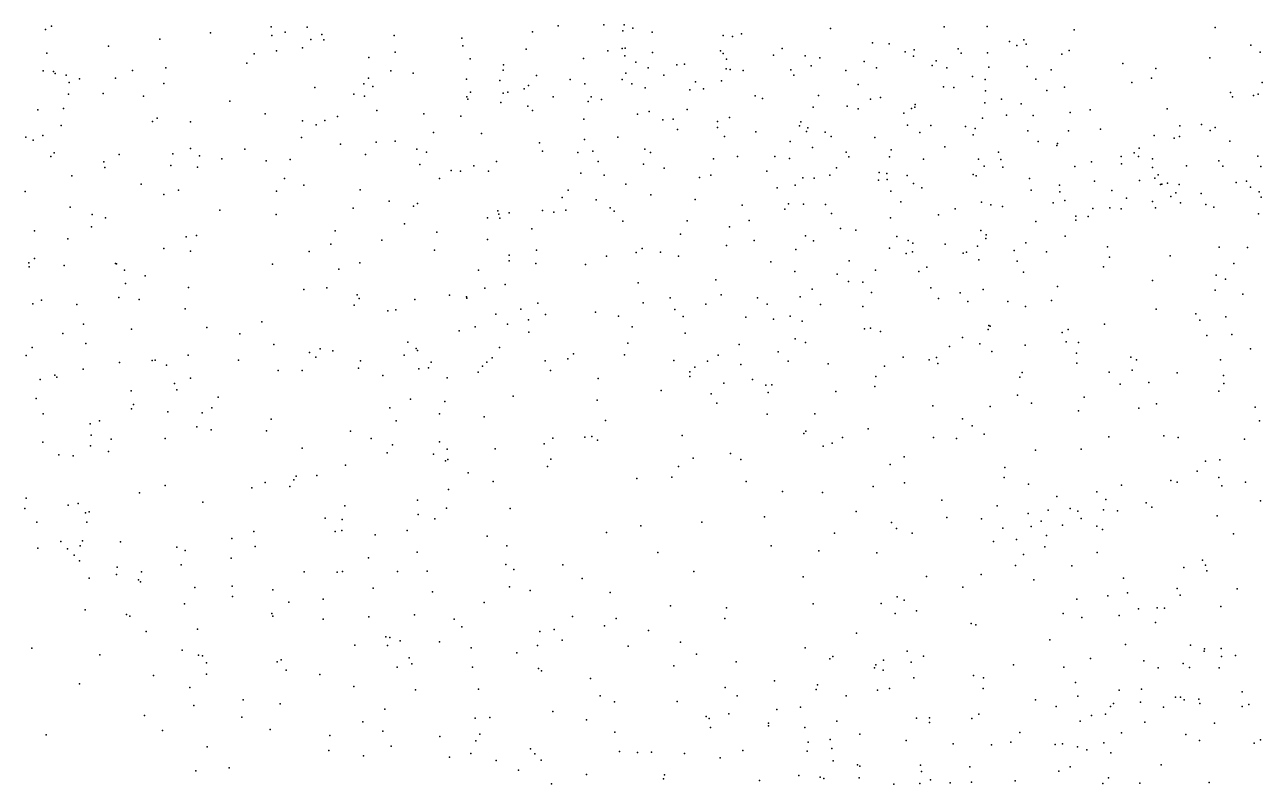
# Model space of a CAD drawing. Header units: metres. Extents: x -25 to 25, y -27.7 to 27.8.
# Drawn here: x 5.159 to 7.981, y -8.661 to -6.93 of the extents above; entities that cross this region are included whole.
import ezdxf

# ---------------------------------------------------------------- set-up
doc = ezdxf.new("R2010")
doc.units = ezdxf.units.M

msp = doc.modelspace()

# ---------------------------------------------------------------- linework, layer by layer
for p in [(5.2061, -6.9409, 20.0615), (5.2202, -6.9332, 12.7688), (5.7206, -6.935, -1.3238), (5.8033, -6.9357, 19.9783), (6.3751, -6.9328, 19.3378), (6.4793, -6.93, 1.0338), (6.5256, -6.9302, 9.2628), (6.5459, -6.9377, 15.5192), (6.9965, -6.9389, 1.6774), (7.2555, -6.9344, 0.4642), (7.3534, -6.934, 10.57), (7.5524, -6.9414, 18.7728), (7.8735, -6.9363, 2.1434), (5.467, -6.9625, -14.1148), (5.5823, -6.9483, 20.0807), (5.7221, -6.9546, -16.1981), (5.7526, -6.9467, 1.6419), (5.8112, -6.9639, -14.5664), (5.8363, -6.9522, 9.7744), (5.8412, -6.9647, 10.4238), (6.0013, -6.9546, 14.7193), (6.1554, -6.9606, -1.3895), (6.3165, -6.9465, 1.5597), (6.523, -6.9435, 1.5494), (6.5894, -6.947, 18.4836), (6.7517, -6.9543, 18.4305), (6.7728, -6.9569, 10.0642), (6.7932, -6.951, 15.9416), (7.4047, -6.9683, 7.8346), (7.4375, -6.9644, -15.3501), (5.2091, -6.9946, 7.9853), (5.3503, -6.9787, 7.8889), (5.6822, -6.9965, -19.796), (5.7329, -6.9895, 9.9001), (5.7921, -6.9827, 2.3862), (6.004, -6.9928, 9.6254), (6.1583, -6.9783, 15.1849), (6.3026, -6.9859, 10.9478), (6.489, -6.9893, -20.2947), (6.5213, -6.984, 18.8805), (6.5284, -6.9831, 18.6706), (6.5902, -6.9936, 14.7553), (6.7458, -6.9896, 1.0541), (6.7514, -6.9956, -5.5374), (6.886, -6.9841, 11.44), (7.0922, -6.9715, -0.5254), (7.1302, -6.9732, 10.4498), (7.1664, -6.9915, -2.0227), (7.1869, -6.9872, -16.1401), (7.2875, -6.9848, 7.3995), (7.2947, -6.9951, 11.5122), (7.3541, -6.9943, 15.0771), (7.4213, -6.9776, -15.7887), (7.4427, -6.9741, -13.9072), (7.5238, -6.9969, -16.2828), (7.5408, -6.989, 1.9491), (7.955, -6.9767, 19.1883), (7.9761, -6.9922, 7.143), (5.6654, -7.0178, 10.0559), (5.9437, -7.0046, 1.9508), (6.1746, -7.0078, 1.4053), (6.2504, -7.0214, 9.4749), (6.4328, -7.0066, 11.1038), (6.5275, -7.0006, 19.0516), (6.5525, -7.0152, -1.2388), (6.6459, -7.021, -1.9261), (6.6633, -7.02, 9.8556), (6.7594, -7.0082, 1.6014), (6.8668, -6.9997, -20.5622), (6.939, -7.0005, -0.7669), (6.952, -7.0237, 16.1315), (6.9723, -7.0053, -5.7071), (7.0732, -7.0136, 11.5371), (7.186, -7.0016, -0.3188), (7.2281, -7.0227, 0.778), (7.2374, -7.0125, -13.9808), (7.4452, -7.0249, -5.6151), (7.6633, -7.0186, -0.3612), (7.8617, -7.0055, -2.3997), (5.2008, -7.0352, 13.0825), (5.2247, -7.0368, -5.7999), (5.2281, -7.0409, 7.3091), (5.2537, -7.0449, 2.4505), (5.2842, -7.0531, 1.7228), (5.366, -7.0516, 7.4416), (5.4049, -7.0344, -16.4481), (5.4804, -7.0283, 1.7237), (5.9427, -7.0516, 14.984), (5.9939, -7.0353, -1.4772), (6.0444, -7.0404, 19.916), (6.1664, -7.054, -5.5702), (6.2501, -7.0334, -1.4927), (6.326, -7.0454, -15.9764), (6.5216, -7.0549, -1.5123), (6.5296, -7.0402, 11.2341), (6.5806, -7.028, -2.0862), (6.6167, -7.0446, 9.6102), (6.7585, -7.0305, 14.8651), (6.7676, -7.0319, 10.2903), (6.797, -7.0342, -0.9825), (6.9058, -7.0331, -14.7755), (6.9128, -7.0452, -16.1869), (7.0316, -7.0339, 0.9877), (7.1014, -7.0285, 7.5811), (7.2621, -7.0282, -5.7428), (7.32, -7.0483, 0.0785), (7.3491, -7.0546, 1.8994), (7.3574, -7.027, 10.8041), (7.4643, -7.0542, -0.4244), (7.4994, -7.0324, 16.2452), (7.7282, -7.0514, 7.2766), (7.7384, -7.0298, 2.0841), (5.2603, -7.062, 20.2239), (5.4765, -7.0642, 20.2433), (5.8204, -7.0731, -1.4752), (5.9325, -7.0644, 1.7399), (5.9531, -7.0711, 10.5211), (6.2421, -7.0567, -15.3456), (6.2976, -7.0761, -20.2446), (6.3074, -7.0682, 1.3494), (6.4025, -7.0551, -2.0317), (6.4361, -7.0648, 19.4795), (6.5433, -7.0645, 9.4225), (6.5736, -7.074, 19.244), (6.6759, -7.0787, -14.7058), (6.6888, -7.0598, -1.6776), (6.7069, -7.0762, -16.1527), (6.7482, -7.0575, 11.4244), (7.0592, -7.0664, 10.5632), (7.2543, -7.0714, -16.5991), (7.2777, -7.0732, -0.2093), (7.3501, -7.0808, 10.9826), (7.4894, -7.0802, -16.6101), (7.5302, -7.0725, 7.7253), (7.6836, -7.0616, 16.2278), (7.981, -7.0618, 2.3088), (5.2589, -7.0886, -1.2327), (5.3376, -7.0869, -19.4608), (5.4299, -7.093, 7.6228), (5.6268, -7.1041, -1.4273), (5.9091, -7.088, 2.2322), (5.9337, -7.0929, 14.7614), (6.1674, -7.0943, 14.6228), (6.1696, -7.0994, -14.6851), (6.1758, -7.0834, -1.6763), (6.2445, -7.1072, -16.229), (6.2502, -7.0861, -1.8449), (6.261, -7.0837, 1.5164), (6.3641, -7.0941, -15.0785), (6.444, -7.1049, -5.635), (6.4508, -7.0942, -14.7696), (6.474, -7.1007, -16.2974), (6.8243, -7.0923, 10.5047), (6.8416, -7.0982, 16.0034), (6.9691, -7.0914, -0.9363), (7.0877, -7.0994, -0.6738), (7.1107, -7.0961, 1.8393), (7.3481, -7.1077, 7.7769), (7.3864, -7.1, 0.224), (7.4314, -7.1105, -2.1119), (7.9087, -7.0844, -1.2863), (7.913, -7.0942, 15.1076), (7.9611, -7.0912, -1.5965), (7.972, -7.0881, -1.1177), (5.189, -7.1239, -16.7408), (5.2471, -7.1207, -13.849), (5.7071, -7.133, 1.8061), (5.8721, -7.1389, -14.4154), (5.9622, -7.1252, -6.0713), (6.0687, -7.133, -20.162), (6.1531, -7.1384, -5.8761), (6.3062, -7.1154, 19.709), (6.3168, -7.1251, 15.3938), (6.5563, -7.1342, 10.17), (6.5832, -7.128, -5.7915), (6.6699, -7.1229, 19.0879), (6.9566, -7.1178, -1.8007), (7.0344, -7.1159, -16.5654), (7.0596, -7.1219, -5.9981), (7.1634, -7.1318, 10.6978), (7.1813, -7.1212, 18.4888), (7.189, -7.1175, -15.1387), (7.1898, -7.1117, -0.4865), (7.3976, -7.136, 11.3651), (7.4584, -7.1366, 15.155), (7.5429, -7.1303, 0.4391), (7.5888, -7.1243, 0.6264), (7.7641, -7.1214, -16.6464), (5.2422, -7.1598, 12.9468), (5.45, -7.1509, -1.3942), (5.4607, -7.1431, 1.8428), (5.5372, -7.1516, -19.6616), (5.7924, -7.1487, 2.4815), (5.8233, -7.158, 20.235), (5.8436, -7.1483, 10.3899), (6.434, -7.1451, -15.7641), (6.6139, -7.1465, 10.3753), (6.6378, -7.1451, -2.4067), (6.7387, -7.1643, -6.0606), (6.7388, -7.1502, -20.4607), (6.7663, -7.1415, 18.8249), (6.9255, -7.1603, -0.9609), (6.9288, -7.1514, -14.1285), (6.9451, -7.1653, -15.0299), (7.1723, -7.1592, 1.0586), (7.2251, -7.1599, 11.663), (7.3046, -7.162, 15.1275), (7.3266, -7.1668, 11.1266), (7.343, -7.1429, 18.6304), (7.7927, -7.1605, -1.157), (7.8428, -7.1571, 7.5896), (7.8734, -7.164, 2.2498), (5.1615, -7.1861, 20.3172), (5.1783, -7.1928, 7.2272), (5.2002, -7.1822, 1.9242), (5.7899, -7.1868, -1.5978), (6.004, -7.1952, 2.1357), (6.0909, -7.1757, 10.7058), (6.2006, -7.178, 10.8645), (6.4354, -7.1917, -15.4486), (6.5118, -7.1864, 9.8063), (6.6475, -7.169, -16.4622), (6.7549, -7.1851, 1.7449), (6.8258, -7.174, 14.9335), (6.9041, -7.1958, -20.9211), (6.9415, -7.1733, -2.3828), (6.9839, -7.1749, 15.0095), (6.9977, -7.1846, -1.3143), (7.0977, -7.1872, -2.1932), (7.2004, -7.1753, -15.5024), (7.3219, -7.1812, 16.109), (7.4462, -7.1717, 7.3655), (7.4697, -7.1958, 0.9639), (7.5394, -7.1722, 2.0551), (7.6122, -7.1681, -16.8019), (7.7349, -7.1826, 19.0715), (7.7805, -7.1888, 0.7516), (7.7925, -7.1851, -13.8482), (7.8621, -7.1711, 16.1094), (7.9071, -7.1957, -16.8218), (5.2259, -7.2223, -1.363), (5.4968, -7.2243, -14.1002), (5.537, -7.2119, 2.4349), (5.6605, -7.2138, -16.4282), (5.879, -7.2024, 9.811), (5.9606, -7.1977, -1.723), (6.0532, -7.2137, 14.6924), (6.0755, -7.2202, -2.0144), (6.333, -7.1994, -14.5615), (6.3399, -7.2182, 11.0831), (6.4202, -7.2215, 15.6014), (6.4548, -7.2179, 14.7361), (6.5732, -7.2136, -15.1941), (6.5861, -7.2213, 15.9062), (6.9554, -7.2099, -15.8164), (7.0325, -7.2203, 1.1843), (7.1344, -7.2154, 1.9567), (7.2575, -7.2086, 7.4081), (7.3796, -7.2204, -13.8986), (7.5128, -7.2056, 18.8414), (7.514, -7.2008, -21.5894), (7.6886, -7.2218, 0.3425), (7.7005, -7.2112, -1.2921), (5.2185, -7.2304, 12.6708), (5.3395, -7.2422, 2.2976), (5.374, -7.2256, 1.945), (5.4919, -7.251, 7.5064), (5.5578, -7.2287, 20.3982), (5.6084, -7.2353, 1.9135), (5.7099, -7.2405, 10.0737), (5.7642, -7.2372, -6.1821), (5.936, -7.2256, 15.0504), (6.0596, -7.2484, 9.6926), (6.1828, -7.2515, -6.0817), (6.2348, -7.242, -2.2806), (6.4665, -7.2416, -6.0328), (6.5698, -7.2476, -2.5181), (6.73, -7.236, 1.281), (6.7842, -7.2303, 19.1402), (6.8697, -7.2304, -1.324), (6.9026, -7.2351, 11.6653), (7.0384, -7.2311, 10.77), (7.1306, -7.2313, -1.8041), (7.2083, -7.2364, -0.6972), (7.3341, -7.2363, -1.8538), (7.3468, -7.2522, -21.4717), (7.3848, -7.237, -0.4509), (7.5916, -7.2428, 0.1546), (7.6595, -7.2305, 15.2266), (7.66, -7.2467, -1.5352), (7.6989, -7.2306, 0.9414), (7.7306, -7.2356, -0.9787), (7.8084, -7.2513, 15.9674), (7.8823, -7.24, -1.927), (7.8912, -7.2523, -0.4815), (7.971, -7.2299, -0.7323), (5.2666, -7.2745, 20.41), (5.3415, -7.2554, 2.1299), (5.5526, -7.2549, -1.5456), (5.7513, -7.2804, 20.3766), (6.1046, -7.2804, -2.163), (6.1317, -7.2626, 20.0559), (6.1529, -7.2641, 15.3205), (6.2166, -7.2636, 14.682), (6.427, -7.2686, 9.6764), (6.4804, -7.2731, 10.3964), (6.6174, -7.2569, 10.5767), (6.6977, -7.2779, -14.2582), (6.7234, -7.2727, -15.6888), (6.8514, -7.2638, -15.2548), (6.9337, -7.2792, -1.1542), (6.9595, -7.28, -15.5619), (6.9952, -7.273, 18.7727), (7.0103, -7.2562, -1.5585), (7.1072, -7.2667, -1.5038), (7.1246, -7.269, -13.9663), (7.1715, -7.274, 10.8907), (7.3215, -7.2711, -0.6695), (7.3287, -7.2742, 11.6166), (7.3893, -7.255, -16.748), (7.4504, -7.2805, -5.7852), (7.5538, -7.2535, -0.4795), (7.7308, -7.2555, -0.7698), (7.7361, -7.28, 7.5746), (7.7433, -7.2725, -0.3602), (7.9778, -7.2531, -2.0639), (5.4241, -7.2936, 7.6814), (5.5093, -7.3069, 2.2973), (5.7952, -7.2955, 10.2718), (5.9241, -7.3067, -1.9272), (6.398, -7.3073, 9.8809), (6.5294, -7.2936, 19.6625), (6.8748, -7.3016, 15.99), (6.9161, -7.296, -2.5241), (7.1062, -7.2844, -2.3879), (7.1257, -7.2824, 18.6545), (7.1858, -7.292, 11.7653), (7.2046, -7.3019, 15.9817), (7.4543, -7.3072, 1.1441), (7.5183, -7.2956, -0.8006), (7.5985, -7.2863, -1.0879), (7.6378, -7.3079, 2.1832), (7.7011, -7.2847, -1.8288), (7.7492, -7.2943, -17.0092), (7.7521, -7.2931, -0.1832), (7.7647, -7.2911, 7.3118), (7.7914, -7.2943, 15.4168), (7.9212, -7.2899, -0.4819), (7.9452, -7.2862, -21.7951), (7.954, -7.3005, 15.7656), (5.1599, -7.3104, 13.1846), (5.4765, -7.3166, 7.3584), (5.7333, -7.3095, -1.7038), (5.9899, -7.3318, 2.5051), (6.3848, -7.324, 10.2705), (6.4619, -7.3289, 15.8648), (6.5869, -7.3176, 1.8388), (6.6879, -7.3281, 11.5603), (7.1337, -7.3091, -21.3123), (7.1567, -7.3337, -1.6146), (7.3411, -7.3342, -1.8053), (7.5041, -7.3358, 15.3544), (7.5196, -7.3108, 15.8986), (7.5308, -7.3303, 7.4071), (7.6711, -7.3257, 18.9986), (7.7308, -7.3331, 15.5676), (7.7726, -7.3215, -14.0137), (7.7843, -7.3131, 15.7529), (7.7942, -7.3356, 2.2877), (7.8414, -7.3144, 0.1217), (7.9739, -7.3107, -17.0544), (7.9785, -7.3231, 1.0307), (5.2629, -7.3456, 12.9388), (5.3126, -7.3627, -1.5717), (5.6038, -7.3529, 2.1402), (5.7321, -7.3625, 2.3983), (5.9077, -7.3481, 14.7747), (6.0456, -7.3439, 20.1941), (6.0545, -7.3378, 15.2195), (6.2375, -7.354, -16.5316), (6.2401, -7.3615, 20.0041), (6.2638, -7.3587, -2.4208), (6.3399, -7.3536, 10.1215), (6.3656, -7.3571, 15.685), (6.393, -7.3523, 19.8482), (6.494, -7.3473, 1.5373), (6.5033, -7.3547, 14.8227), (6.7948, -7.3415, 10.7817), (6.8921, -7.3507, -6.3445), (6.901, -7.3385, -16.6407), (6.9347, -7.3387, 19.0941), (6.9854, -7.34, 1.2692), (6.9984, -7.3601, 2.0848), (7.2426, -7.3631, -2.3416), (7.2809, -7.3494, 11.2162), (7.3617, -7.3402, -1.9832), (7.3883, -7.3444, -0.8996), (7.5943, -7.3489, -1.9659), (7.6331, -7.347, -5.6268), (7.6596, -7.3494, -1.9753), (7.7372, -7.3472, -2.0692), (7.852, -7.3397, 1.1341), (7.8709, -7.3462, 19.1772), (7.9722, -7.3612, 7.2388), (5.3113, -7.3909, 7.1811), (5.3434, -7.3698, -13.8695), (6.0253, -7.3839, 10.6274), (6.214, -7.3704, 15.449), (6.2421, -7.3709, 9.8045), (6.5231, -7.3778, 10.6194), (6.6695, -7.377, 19.6008), (6.7663, -7.3905, 14.9929), (6.8111, -7.3765, -20.7513), (7.1334, -7.3698, 7.5394), (7.4644, -7.3786, -1.3998), (7.5557, -7.3664, -16.9601), (7.5558, -7.3757, 18.8765), (7.5841, -7.3668, -0.5601), (5.181, -7.3996, 7.9086), (5.257, -7.4184, 20.4926), (5.527, -7.4134, -16.6661), (5.551, -7.4108, -1.7231), (5.8668, -7.3995, 10.382), (5.973, -7.4212, -2.1568), (6.0988, -7.4027, 9.7552), (6.2143, -7.4192, 10.9537), (6.3153, -7.3956, 11.0954), (6.6542, -7.4074, -2.6396), (6.822, -7.4216, -2.6475), (6.9395, -7.4113, 19.2343), (7.0191, -7.3947, 10.8936), (7.0542, -7.3981, 11.8231), (7.1474, -7.4124, -2.4771), (7.1735, -7.4218, -1.0028), (7.3396, -7.3987, 11.4943), (7.3506, -7.4171, 15.7671), (7.3515, -7.4092, 15.3341), (7.5313, -7.4119, -2.1302), (5.476, -7.4399, 7.563), (5.5368, -7.4462, -19.666), (5.8077, -7.4467, 20.4364), (5.8567, -7.4304, 2.2198), (6.0936, -7.444, 2.2852), (6.3262, -7.4437, 2.5361), (6.5529, -7.4489, 15.9894), (6.5673, -7.4404, 19.7717), (6.609, -7.4483, 2.0933), (6.7595, -7.4329, 11.7158), (6.9175, -7.4426, 2.1911), (6.9574, -7.4224, 15.9232), (7.1306, -7.4392, -1.3541), (7.1838, -7.4475, -1.3578), (7.1841, -7.4278, 11.0248), (7.2576, -7.43, -1.5018), (7.3067, -7.4482, 7.4041), (7.3315, -7.4344, -1.1159), (7.4151, -7.4447, 1.2984), (7.4422, -7.4275, 2.1927), (7.4891, -7.4478, -14.0821), (7.6283, -7.4365, 7.5639), (7.8825, -7.4374, -2.5099), (7.9471, -7.4376, 2.4915), (5.1686, -7.4724, -13.4645), (5.181, -7.4628, 13.2139), (5.3661, -7.4745, 7.7151), (5.3679, -7.4753, -6.0253), (5.7239, -7.4759, -14.1406), (5.923, -7.4729, -14.2299), (6.2636, -7.4681, 10.2695), (6.2638, -7.455, 15.6171), (6.3244, -7.474, -2.5442), (6.4381, -7.4766, 11.215), (6.4855, -7.4575, 1.9466), (6.6501, -7.4576, 10.7946), (6.8606, -7.4706, 1.3958), (7.039, -7.4681, -2.5944), (7.1691, -7.4518, 2.196), (7.2986, -7.4504, -6.0793), (7.3345, -7.4658, -21.4854), (7.4224, -7.4688, 18.7658), (7.6324, -7.4601, 1.3193), (7.7713, -7.4569, -14.2782), (7.9165, -7.4739, -2.6608), (5.1692, -7.4818, -17.0495), (5.2487, -7.4786, 12.5774), (5.3863, -7.4894, -19.4947), (5.4338, -7.5023, 7.2008), (5.8753, -7.4875, 14.9032), (6.194, -7.4895, -6.2095), (6.915, -7.4926, 15.1401), (7.0114, -7.4985, -16.7462), (7.0994, -7.4896, 15.7825), (7.1982, -7.4924, 15.3444), (7.2163, -7.4828, -16.7948), (7.4362, -7.4941, -2.3094), (7.6192, -7.482, -2.3121), (7.8759, -7.5005, 19.1222), (5.3891, -7.5195, -16.8611), (5.5324, -7.5288, -6.2237), (5.7955, -7.5334, -16.6383), (5.848, -7.53, 10.1506), (6.2082, -7.5307, 10.0563), (6.2542, -7.5221, 2.7173), (6.5576, -7.5185, -6.2522), (6.7348, -7.5114, 2.2653), (6.9546, -7.5326, -6.502), (7.0372, -7.5151, -14.0765), (7.0704, -7.5166, 15.2441), (7.2256, -7.5294, 15.4919), (7.3447, -7.5335, 7.5712), (7.5142, -7.5268, 7.5035), (7.7305, -7.5129, 18.9888), (7.8973, -7.5099, 1.3116), (5.1971, -7.5576, -19.3003), (5.3739, -7.5518, -1.7839), (5.4198, -7.556, 20.5504), (5.9168, -7.5458, 15.0416), (5.9215, -7.5539, 10.4364), (6.0488, -7.5563, 20.2675), (6.1275, -7.5468, 15.4293), (6.1667, -7.5499, 14.7873), (6.1674, -7.5535, -2.4515), (6.6309, -7.5522, 11.4027), (6.7472, -7.5456, 1.4736), (6.8299, -7.5524, 10.9268), (6.9276, -7.5505, 19.4591), (7.0897, -7.5401, 1.4014), (7.2426, -7.5544, 18.9609), (7.2922, -7.5415, 1.3926), (7.3099, -7.5606, 11.3442), (7.4007, -7.561, -0.8605), (7.5003, -7.5589, -2.4384), (7.874, -7.5353, -21.779), (7.9369, -7.5441, -1.8835), (5.1775, -7.5662, 7.1622), (5.2774, -7.5675, 13.1403), (5.5247, -7.5779, 7.4855), (5.91, -7.5696, 9.9721), (5.9867, -7.5823, -2.2751), (6.0053, -7.58, -6.3321), (6.2332, -7.5899, 2.5791), (6.2901, -7.578, 10.5148), (6.3289, -7.565, 15.8377), (6.3468, -7.5903, 20.0067), (6.4602, -7.585, 10.7508), (6.5694, -7.5642, 1.7643), (6.6415, -7.579, -2.6948), (6.7118, -7.567, 15.9126), (6.8522, -7.5673, 15.8134), (6.974, -7.568, -21.1558), (7.0703, -7.5724, 15.6386), (7.4408, -7.5725, 2.288), (7.7392, -7.5783, -2.6277), (7.8295, -7.589, -17.3136), (5.2928, -7.6123, 7.7558), (5.7, -7.607, -19.7935), (6.1861, -7.6186, 10.2721), (6.2598, -7.6125, 15.6711), (6.3074, -7.6029, 14.8533), (6.5127, -7.5946, 11.1206), (6.5445, -7.619, 19.9067), (6.6601, -7.5949, 1.6041), (6.8031, -7.5963, -14.2087), (6.8661, -7.6008, -20.9691), (6.9047, -7.594, 11.7829), (6.9315, -7.606, 2.3645), (7.3573, -7.6154, -14.21), (7.3609, -7.6175, 18.8716), (7.6215, -7.6127, 2.3679), (7.8385, -7.6036, 1.4239), (7.8979, -7.5961, -2.8428), (5.246, -7.6338, 20.5332), (5.4022, -7.6241, 7.6451), (5.5741, -7.6199, 7.1243), (5.6495, -7.6343, 20.5441), (6.1498, -7.6279, 9.9276), (6.3088, -7.6305, -14.2896), (6.6648, -7.6333, 11.2368), (6.9158, -7.646, 15.6278), (7.0741, -7.6233, 19.3181), (7.0878, -7.6214, 2.3419), (7.1102, -7.6292, -2.6127), (7.2977, -7.6426, -16.9775), (7.356, -7.6246, 11.6759), (7.5251, -7.6315, 18.8168), (7.5387, -7.625, -14.3902), (7.8543, -7.6385, -0.8663), (7.9113, -7.6361, 2.5969), (5.1756, -7.6657, 13.34), (5.2985, -7.6569, 12.9321), (5.7273, -7.6587, -12.1234), (5.8323, -7.669, -12.48), (5.8616, -7.6733, -2.1871), (6.0324, -7.6533, -16.7255), (6.0515, -7.6677, -14.2072), (6.0543, -7.6728, 10.6557), (6.2419, -7.6656, -16.7879), (6.5341, -7.6561, -16.8715), (6.788, -7.6589, -20.7366), (6.8769, -7.6756, 19.6441), (6.9391, -7.6544, -2.6953), (7.2681, -7.6636, 2.3478), (7.3367, -7.6577, -2.529), (7.364, -7.6748, 11.4847), (7.4405, -7.6606, -5.9798), (7.534, -7.6526, -1.411), (7.5618, -7.6542, -17.1913), (7.9544, -7.669, -14.6476), (5.1623, -7.684, -1.7798), (5.3748, -7.7002, -13.0413), (5.4495, -7.6955, -11.4836), (5.4562, -7.6944, -12.2358), (5.5317, -7.6836, -11.968), (5.6466, -7.6948, -2.0174), (5.8084, -7.6774, 20.4684), (5.8227, -7.6875, -6.4946), (5.9244, -7.696, -12.2675), (6.0239, -7.6833, 14.9753), (6.086, -7.6991, -20.0585), (6.2124, -7.699, 20.1395), (6.2251, -7.6895, -2.5257), (6.3459, -7.6962, 2.6824), (6.3977, -7.6919, -2.6321), (6.4103, -7.6799, 2.5368), (6.5263, -7.6826, 15.0174), (6.6391, -7.6955, 15.7727), (6.7162, -7.6969, 1.705), (6.7401, -7.6835, 15.1923), (6.8996, -7.6972, 1.5647), (6.991, -7.7033, 19.5104), (7.1619, -7.6881, -21.3595), (7.2212, -7.6938, 19.1493), (7.2384, -7.6884, 11.7987), (7.2409, -7.7021, 11.198), (7.5575, -7.6784, -2.5899), (7.5581, -7.7011, -1.1655), (7.6816, -7.688, -14.5598), (7.6946, -7.6935, -2.7298), (7.8856, -7.6939, -1.4562), (5.2274, -7.7287, -12.2222), (5.2922, -7.7151, 12.6558), (5.4822, -7.7063, -12.5438), (5.7368, -7.7183, -16.7945), (5.7913, -7.7184, -14.065), (5.9199, -7.7129, -12.0167), (5.9754, -7.7298, 10.2621), (6.0578, -7.7145, 15.274), (6.0799, -7.7124, 20.2466), (6.1931, -7.7223, 15.5455), (6.203, -7.7083, 10.4742), (6.3576, -7.7184, 10.7583), (6.6758, -7.7213, -20.5573), (6.6759, -7.7315, 19.8517), (6.6869, -7.7106, 2.1556), (6.7916, -7.7047, 15.4008), (7.0999, -7.7315, -6.4469), (7.1194, -7.7086, 1.5705), (7.4334, -7.7231, -21.5509), (7.6321, -7.7217, -5.7201), (7.6843, -7.7178, 18.8152), (7.7873, -7.7237, -1.1388), (7.8925, -7.7293, -2.9536), (5.1941, -7.7384, -6.1819), (5.2322, -7.7334, -12.7833), (5.5006, -7.748, -11.1919), (5.5371, -7.7358, 7.4184), (6.1222, -7.7351, 10.785), (6.4666, -7.7361, -20.3645), (6.7532, -7.7467, 1.9577), (6.8188, -7.7385, 11.2968), (6.8491, -7.7519, 11.0664), (6.8626, -7.7508, 2.5206), (7.0975, -7.7545, 19.4005), (7.4281, -7.7332, 1.623), (7.657, -7.7492, -21.6964), (7.7223, -7.7459, 2.5422), (7.8937, -7.7478, 2.7146), (5.1847, -7.7819, 12.503), (5.402, -7.7644, -6.4086), (5.5057, -7.7624, -13.4859), (5.5998, -7.7792, -13.2023), (6.0386, -7.7833, 10.428), (6.2731, -7.7767, -6.4174), (6.4641, -7.7862, 15.6696), (6.61, -7.7635, 15.5196), (6.7242, -7.7711, -16.9722), (6.8543, -7.7681, 1.7649), (7.0086, -7.766, 1.6968), (7.423, -7.7746, 2.4245), (7.5751, -7.7793, 2.4859), (7.8818, -7.7653, -5.5288), (5.2013, -7.8166, 7.2435), (5.4025, -7.8057, -11.0075), (5.4073, -7.796, 7.1284), (5.4853, -7.8127, -17.023), (5.5636, -7.8149, 7.1847), (5.5855, -7.8032, -13.7219), (5.9917, -7.8031, -2.3325), (6.1049, -7.8168, 15.0273), (6.1167, -7.7892, -2.4453), (6.7373, -7.7926, -2.716), (7.2295, -7.7987, -14.2922), (7.3602, -7.8005, 19.0555), (7.4545, -7.7923, 18.9016), (7.5617, -7.8099, -2.7253), (7.6995, -7.8038, -17.3436), (7.7397, -7.7942, 1.5926), (7.9645, -7.8016, 1.4911), (5.308, -7.8397, -1.9576), (5.3298, -7.8332, 13.0569), (5.7212, -7.8288, -6.6798), (6.0061, -7.833, -11.8003), (6.2065, -7.8238, 10.6839), (6.483, -7.8324, 15.1719), (6.8517, -7.8174, -20.9136), (6.9606, -7.817, -17.019), (7.2976, -7.8284, 1.8014), (7.3197, -7.8444, -6.1811), (7.9744, -7.8329, 5.7038), (5.3108, -7.8654, 12.7348), (5.4792, -7.8731, -6.6369), (5.5511, -7.8463, 20.5342), (5.584, -7.8532, -19.5512), (5.7101, -7.8554, -2.1055), (5.9015, -7.8564, 20.3849), (6.3635, -7.8721, -14.386), (6.4363, -7.8698, -17.0386), (6.4524, -7.8685, 15.3739), (6.6585, -7.8666, 19.9309), (6.9359, -7.862, 2.0568), (6.9404, -7.8562, 11.2007), (7.0236, -7.8712, -21.1621), (7.0825, -7.8515, 1.9111), (7.231, -7.8708, 2.4921), (7.2835, -7.8732, 11.3914), (7.3465, -7.863, 11.5972), (7.6314, -7.8696, 2.6034), (7.7568, -7.8669, 2.7261), (7.7893, -7.8707, 18.687), (5.1999, -7.8817, 13.3265), (5.3088, -7.8897, -10.8326), (5.3558, -7.8748, 20.5246), (5.7919, -7.8951, -11.0898), (5.949, -7.8735, -14.1962), (5.9973, -7.8879, -6.6822), (6.105, -7.8807, 10.542), (6.1226, -7.8975, -14.3328), (6.2319, -7.8968, 15.102), (6.3434, -7.8855, 15.576), (6.4654, -7.8771, -2.6416), (6.9798, -7.8909, 2.5934), (7.0003, -7.884, 11.4326), (7.4638, -7.8995, 1.8879), (7.5681, -7.8975, 18.8039), (7.9408, -7.8747, 6.1792), (5.2369, -7.9106, 7.3679), (5.2696, -7.9124, -17.4316), (5.3503, -7.9029, 7.2378), (5.9854, -7.9061, -12.8137), (6.0913, -7.9092, 20.2088), (6.1187, -7.9238, -11.5945), (6.1237, -7.921, -16.9956), (6.3584, -7.9207, 15.2004), (6.6832, -7.9181, -6.6509), (6.7682, -7.9074, 2.6265), (6.7918, -7.921, 19.8736), (7.1647, -7.9151, 2.1126), (7.8513, -7.9246, -14.8283), (7.8843, -7.9216, 3.0439), (5.8249, -7.9575, -13.065), (5.8908, -7.934, -2.2385), (6.1699, -7.9513, -11.2948), (6.3509, -7.9371, -20.2079), (6.65, -7.9372, -20.5003), (7.1325, -7.9322, 19.4637), (7.3943, -7.9391, -2.6969), (7.8327, -7.9477, 1.6615), (5.4794, -7.9801, -2.0648), (5.6768, -7.9854, -13.8083), (5.7074, -7.9733, -13.3033), (5.7633, -7.9827, -19.61), (5.7728, -7.9673, -17.0593), (5.7783, -7.9591, -14.0454), (6.227, -7.9716, 20.163), (6.5545, -7.9647, -14.4444), (6.6348, -7.9612, -2.6781), (6.8041, -7.9714, -17.1259), (7.0939, -7.9828, -17.1818), (7.1654, -7.9744, -6.3485), (7.3926, -7.9623, 2.1063), (7.448, -7.9771, 2.589), (7.6603, -7.9794, -2.9025), (7.7728, -7.9691, 6.2685), (7.7868, -7.9724, 5.7149), (7.8823, -7.9623, 6.5224), (7.8889, -7.981, 5.5554), (7.9426, -7.9727, 3.4014), (5.1624, -8.0093, -8.9982), (5.4203, -7.9974, -19.2784), (6.0547, -8.0138, -12.1038), (6.125, -7.9897, 15.2526), (6.8868, -7.9943, -6.6066), (6.9783, -7.9961, 2.4412), (7.2507, -8.0135, 19.3329), (7.5126, -8.0057, -5.8443), (7.6035, -7.9945, -14.7603), (7.6242, -8.0124, 6.2665), (5.159, -8.0326, -8.167), (5.2578, -8.025, -6.83), (5.281, -8.0217, -2.023), (5.3062, -8.0405, 12.8952), (5.5653, -8.0183, -17.2681), (5.8886, -8.0264, 20.3201), (6.1207, -8.032, -19.8536), (6.2657, -8.0331, -11.0311), (7.0551, -8.0399, -2.6839), (7.3768, -8.0268, 19.1667), (7.4928, -8.0365, -21.5281), (7.5433, -8.0327, 5.9607), (7.5601, -8.0389, 6.4207), (7.6193, -8.0361, 18.7531), (7.6509, -8.038, 2.9975), (7.7163, -8.0198, 6.4988), (7.729, -8.0295, 1.8087), (7.9767, -8.015, -21.7386), (5.1866, -8.0638, 13.2033), (5.2973, -8.043, -19.0647), (5.3007, -8.064, -10.5822), (5.8439, -8.0545, -6.9579), (5.8828, -8.0581, -10.8642), (6.056, -8.0463, -12.57), (6.0944, -8.0563, -2.3536), (6.7028, -8.0643, -14.607), (6.8457, -8.0518, -20.7661), (7.1356, -8.0649, 6.4964), (7.2618, -8.053, -17.2976), (7.3404, -8.0561, 6.6072), (7.4472, -8.044, 6.1169), (7.4766, -8.0613, 6.714), (7.568, -8.0557, 18.9065), (7.8779, -8.0493, -3.0793), (5.6815, -8.0854, -2.1195), (5.867, -8.0853, -2.2082), (5.882, -8.0832, -14.3441), (5.9582, -8.0927, -19.6462), (6.0307, -8.0831, -17.2094), (6.2133, -8.0959, -14.7901), (6.4858, -8.0878, -14.772), (6.5639, -8.0721, -6.8194), (7.0056, -8.0891, 2.6007), (7.147, -8.0784, 6.2828), (7.1827, -8.0891, 2.6379), (7.3891, -8.0776, 2.8122), (7.4542, -8.074, -2.7824), (7.4893, -8.0945, 3.0838), (7.5253, -8.071, -17.4225), (7.6041, -8.0731, 6.8408), (7.6168, -8.0804, 2.063), (7.9154, -8.0907, 6.902), (5.1887, -8.1232, -8.3743), (5.2412, -8.108, -18.7996), (5.2563, -8.1245, 20.3529), (5.2857, -8.118, 13.0448), (5.2905, -8.1063, -9.3508), (5.3777, -8.1091, -17.7578), (5.5061, -8.1213, -17.5256), (5.6316, -8.1011, -10.719), (5.6841, -8.1197, 20.3583), (6.258, -8.1181, -10.7701), (6.8613, -8.1181, 19.8648), (7.3681, -8.1081, 2.4696), (7.4207, -8.1031, -14.6616), (7.4849, -8.1199, 19.0534), (5.2716, -8.1393, -10.3781), (5.2837, -8.152, -7.9237), (5.5249, -8.1282, 20.3757), (5.6296, -8.1461, -13.6439), (5.943, -8.145, -14.6892), (6.054, -8.1326, 20.1781), (6.6026, -8.133, -2.6205), (6.97, -8.1292, -20.9618), (7.1021, -8.1335, 19.595), (7.4362, -8.1373, 6.8845), (7.6046, -8.1328, 3.4819), (7.8446, -8.1505, 3.6121), (5.368, -8.1834, -9.928), (5.3699, -8.1663, -9.6375), (5.4249, -8.1771, -7.4823), (5.5157, -8.161, -2.0986), (5.7963, -8.1768, -19.4551), (5.8712, -8.178, -13.0273), (5.8834, -8.1761, 20.2327), (6.0092, -8.1763, -14.8871), (6.0766, -8.1759, -10.6105), (6.256, -8.1605, -17.3695), (6.2741, -8.172, 20.15), (6.3859, -8.1614, -11.1489), (6.6851, -8.1765, 20.0074), (7.3401, -8.1832, 2.6464), (7.4184, -8.1624, 3.2195), (7.5465, -8.1633, -2.8852), (7.8018, -8.1673, -21.6327), (7.8517, -8.1622, 5.4767), (7.8546, -8.1746, 1.7902), (5.3061, -8.1917, -18.506), (5.4187, -8.1957, -10.1429), (5.4233, -8.2003, -18.1653), (5.6322, -8.2102, -7.4321), (6.2644, -8.2115, -10.4703), (6.43, -8.1921, -10.6284), (6.9339, -8.1888, -14.6897), (7.215, -8.1877, 19.4419), (7.2982, -8.2118, 2.977), (7.4604, -8.1955, 5.8575), (7.6644, -8.1913, 18.7465), (5.5465, -8.2131, -19.2143), (5.6327, -8.2336, -9.9933), (5.7251, -8.218, -13.3082), (5.8394, -8.2398, -17.6284), (5.9537, -8.2147, -7.1593), (6.0891, -8.2227, -12.3034), (6.3116, -8.2196, -11.4199), (6.4938, -8.224, -15.0621), (7.1483, -8.2339, -17.3507), (7.5578, -8.2394, 3.6316), (7.6291, -8.2321, 2.3554), (7.6739, -8.2254, -5.6317), (7.787, -8.2149, 1.9415), (7.7938, -8.2307, 18.3543), (7.9238, -8.2159, 5.2968), (5.2969, -8.2636, -8.1883), (5.5236, -8.2499, -7.6605), (5.7614, -8.246, -10.3956), (6.2069, -8.2471, -11.6411), (6.6314, -8.2548, -17.3294), (6.7589, -8.2594, -15.0072), (6.9571, -8.2501, 19.7884), (7.1121, -8.2496, 6.5706), (7.1643, -8.2414, -6.341), (7.1924, -8.2663, 6.0503), (7.6989, -8.2616, 5.6156), (7.7411, -8.2592, 18.5874), (7.7583, -8.2599, -17.4132), (7.8862, -8.2562, -5.4438), (5.3913, -8.2748, -18.847), (5.399, -8.2783, -2.0827), (5.7227, -8.2723, -14.6703), (5.7251, -8.278, -9.7081), (5.8396, -8.2854, -10.193), (5.944, -8.28, -2.2055), (6.048, -8.2749, -19.4974), (6.1386, -8.2849, -11.9636), (6.4082, -8.2788, -20.0029), (6.5075, -8.2837, -11.0104), (6.7551, -8.2832, -20.5789), (7.1437, -8.2719, -14.6787), (7.3173, -8.2953, 3.4809), (7.5273, -8.2718, 6.9279), (7.5695, -8.2813, 19.0035), (7.6545, -8.2769, -2.9646), (7.7373, -8.2926, 2.2339), (5.4361, -8.313, -9.0471), (5.5526, -8.3079, -9.3011), (6.1558, -8.3027, -10.1925), (6.3337, -8.3131, -19.7134), (6.3661, -8.3087, -2.4573), (6.4809, -8.3004, -10.4049), (6.5812, -8.311, -7.0818), (7.0557, -8.3167, 6.2393), (7.3278, -8.298, 19.3405), (5.175, -8.3515, 20.1031), (5.9121, -8.3444, -19.3486), (5.9826, -8.3255, -15.1724), (5.9859, -8.3451, 20.1529), (5.9913, -8.3266, -10.0488), (6.0153, -8.3346, -7.3328), (6.1049, -8.3366, -12.5058), (6.1771, -8.3503, 20.151), (6.3285, -8.3451, -17.5603), (6.3846, -8.3328, 20.1426), (6.5347, -8.3463, -20.1933), (6.6547, -8.3372, 20.0506), (6.9385, -8.3504, -20.8164), (7.4969, -8.3323, -5.8358), (7.6695, -8.343, 18.8455), (7.8173, -8.3441, -14.8946), (7.8493, -8.3526, 18.2508), (7.8874, -8.3519, 3.9145), (5.3306, -8.3666, -8.5314), (5.5176, -8.356, -18.4251), (5.5553, -8.3669, -2.0995), (5.564, -8.3685, -13.8076), (5.7436, -8.3776, -2.1175), (6.036, -8.3734, -12.7366), (6.2814, -8.3615, -15.2606), (6.6907, -8.365, -2.6208), (6.9952, -8.3757, 4.2047), (7.0018, -8.3704, 4.0251), (7.1175, -8.3789, 19.595), (7.1716, -8.3579, -2.7328), (7.2086, -8.3697, 6.5497), (7.5895, -8.3744, 5.6283), (7.7113, -8.3797, 6.9963), (7.8486, -8.3584, -9.0226), (7.8881, -8.3699, 5.0635), (7.9202, -8.3681, 1.8452), (5.5731, -8.3849, -14.2185), (5.7349, -8.3823, -19.1883), (5.7549, -8.4011, -15.0989), (6.0085, -8.3948, -17.9861), (6.0419, -8.3872, -2.2635), (6.1801, -8.3944, -9.9134), (6.3309, -8.3974, -19.4953), (6.3371, -8.4027, -7.3283), (6.6389, -8.3914, -20.3826), (6.781, -8.3821, -7.0122), (7.0964, -8.3961, 2.9608), (7.0996, -8.3892, -20.9786), (7.1165, -8.4015, 6.064), (7.1805, -8.383, 3.7468), (7.4135, -8.3891, 6.8805), (7.5283, -8.3945, 3.9364), (7.7433, -8.3964, -21.426), (7.8006, -8.3862, 18.5064), (7.8152, -8.3953, -3.0215), (7.8827, -8.3957, 4.8905), (5.2838, -8.4326, -2.0308), (5.4526, -8.4137, -8.0303), (5.5738, -8.4106, -14.4695), (5.8316, -8.4109, -9.5755), (6.4491, -8.4204, -9.9817), (6.8689, -8.4259, -2.6916), (6.9665, -8.4344, -6.6148), (7.1868, -8.4189, 4.2674), (7.3227, -8.4135, 6.7562), (7.3452, -8.4191, 2.8126), (7.5549, -8.4294, 19.0875), (5.5358, -8.4405, -14.0089), (5.9098, -8.4386, -18.1915), (6.0501, -8.4462, -7.5826), (6.1939, -8.445, -19.3196), (6.4712, -8.4601, -7.4896), (6.7565, -8.4408, -7.2701), (6.7834, -8.4599, -15.2254), (6.9634, -8.4456, 19.781), (7.0325, -8.4598, 3.7554), (7.1036, -8.4473, 3.2061), (7.1309, -8.443, 3.6031), (7.3448, -8.4432, -2.7999), (7.5601, -8.4608, -21.2827), (7.6546, -8.4469, 5.4784), (7.7057, -8.4447, 4.0534), (7.7835, -8.463, 2.3483), (7.7943, -8.4629, 5.1749), (7.9354, -8.451, 4.3453), (5.5445, -8.4821, -8.8765), (5.6572, -8.469, -9.1453), (5.7416, -8.4784, -13.2509), (5.9803, -8.4906, -19.1751), (6.5042, -8.4736, -19.8536), (6.6464, -8.4731, -10.7878), (6.874, -8.4912, 4.0075), (6.9283, -8.4858, 4.346), (7.4636, -8.4692, 4.2606), (7.5112, -8.4845, -2.8824), (7.6353, -8.4839, -14.7756), (7.6418, -8.4775, 18.9598), (7.7032, -8.4745, 2.5152), (7.7555, -8.486, 4.3162), (7.8033, -8.469, 4.5788), (7.8363, -8.4677, 2.1828), (7.8386, -8.4773, -17.2521), (7.935, -8.484, -9.2432), (7.9507, -8.4796, -5.2572), (5.432, -8.5046, 19.9874), (5.6539, -8.5086, -18.7672), (5.9297, -8.5193, 20.0762), (6.1862, -8.5108, -18.0852), (6.2199, -8.5096, 20.137), (6.3636, -8.4952, -17.7689), (6.4398, -8.5142, 20.1298), (6.7126, -8.5071, 20.011), (6.72, -8.5112, -2.6655), (6.7646, -8.501, -10.2213), (6.8549, -8.5222, -17.5716), (7.0109, -8.5177, 4.4862), (7.1927, -8.5104, 6.2944), (7.2222, -8.5098, 4.5417), (7.2225, -8.5204, -17.6276), (7.3186, -8.5115, -21.0644), (7.335, -8.5016, 6.5967), (7.5657, -8.5174, 6.9762), (7.5918, -8.5047, 2.6812), (7.6236, -8.5017, 4.5754), (7.7132, -8.5196, 4.9453), (7.8722, -8.5218, 18.3952), (5.2077, -8.5491, 19.8299), (5.4734, -8.5386, -8.2327), (5.7185, -8.5364, 20.0086), (5.855, -8.5505, -2.1602), (5.9753, -8.5406, -12.8897), (6.197, -8.5474, -11.8194), (6.505, -8.5425, -7.7703), (6.7231, -8.5319, -7.8705), (6.8553, -8.5282, 19.8848), (6.9379, -8.5322, -7.6187), (7.0633, -8.547, -20.8264), (7.428, -8.5438, 6.7896), (7.6599, -8.5439, 5.293), (7.8065, -8.5481, 18.665), (5.5748, -8.5762, -13.5613), (5.9943, -8.5748, -18.4426), (6.1056, -8.5522, -15.4068), (6.1879, -8.5621, -2.3884), (6.9455, -8.5655, -7.3005), (6.9957, -8.5593, 3.2349), (7.1691, -8.5617, 19.5088), (7.2762, -8.569, -8.047), (7.3635, -8.5713, -14.7279), (7.4075, -8.5654, 19.2705), (7.5085, -8.5705, -5.6405), (7.5253, -8.5691, 5.4317), (7.56, -8.5758, 4.8719), (7.6198, -8.5672, -9.1569), (7.8379, -8.5616, -8.268), (7.9629, -8.5676, 6.9997), (7.977, -8.5604, 1.7838), (5.8522, -8.5842, -13.0738), (5.9314, -8.5965, -9.382), (6.1277, -8.5993, -9.617), (6.1762, -8.5912, -12.2089), (6.2344, -8.6069, -7.8567), (6.3125, -8.5807, -11.4143), (6.3223, -8.592, -15.4339), (6.3363, -8.6065, -18.2186), (6.5154, -8.5864, -19.3546), (6.5562, -8.5888, -7.987), (6.5881, -8.5886, -15.3752), (6.6636, -8.5916, -9.7632), (6.7451, -8.601, -20.4539), (6.7963, -8.5847, 4.1176), (6.9432, -8.5862, 3.0723), (6.9993, -8.58, -2.7432), (7.5809, -8.5826, 19.0799), (7.6355, -8.59, -7.8054), (5.549, -8.6306, -15.0566), (5.6255, -8.6243, -8.6864), (6.2851, -8.6294, -18.462), (7.0027, -8.6079, -10.0205), (7.0583, -8.6171, 19.6105), (7.0632, -8.6201, -8.1248), (7.2013, -8.6177, -7.6047), (7.2043, -8.6321, 6.1954), (7.314, -8.6214, 4.7789), (7.5175, -8.6317, 5.2127), (7.5432, -8.622, 5.0511), (7.7503, -8.6174, 18.8219), (6.36, -8.6604, -2.5406), (6.4398, -8.6392, -11.0427), (6.6158, -8.6489, -8.1794), (6.618, -8.6402, -17.871), (6.8346, -8.6526, -17.789), (6.9246, -8.6411, 3.5838), (6.9731, -8.6453, -9.6501), (6.9813, -8.6484, -10.4817), (7.062, -8.6466, 5.9892), (7.1409, -8.6614, -10.3338), (7.2002, -8.6594, -9.8134), (7.2248, -8.6516, 2.9347), (7.2691, -8.6583, -14.9371), (7.3176, -8.6566, -6.0667), (7.4174, -8.654, 2.8606), (7.6176, -8.6599, -21.0542), (7.6305, -8.6471, -8.5125), (7.7021, -8.6587, -9.4139), (7.8603, -8.6576, -21.0723)]:
    msp.add_point(p)

doc.saveas('drawing.dxf')
